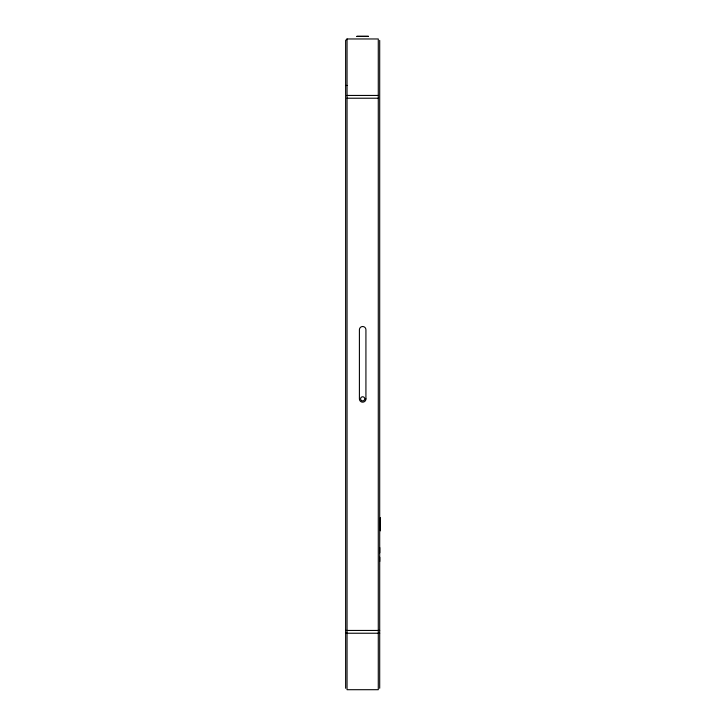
<?xml version="1.0" encoding="UTF-8"?>
<svg xmlns="http://www.w3.org/2000/svg" width="726" height="726" viewBox="0 0 726 726"><rect width="100%" height="100%" fill="white"/><g stroke="black" fill="none" stroke-linecap="round" stroke-linejoin="round"><path stroke-width="1.09" d="M347.046 38.968L347.046 689.7L378.282 689.7L378.282 38.968L347.046 38.968L345.63 40.384L345.63 688.284M345.63 85.505L347.046 85.441M356.92 36.3L368.418 36.3M356.811 36.409L368.527 36.409M347.046 95.442L378.282 95.442M347.046 98.219L378.282 98.219M345.63 630.449L379.698 630.449M345.63 633.235L379.698 633.235M380.37 517.62L380.37 530.851M379.752 547.558L379.752 552.84M379.752 557.269L379.752 561.461M379.698 40.384L379.698 688.284M365.922 398.91L365.922 329.758A3.258 3.258 0 0 0 362.664 326.509A3.258 3.258 0 0 0 359.406 329.758L359.406 398.91A3.258 3.258 0 0 0 362.664 402.168A3.258 3.258 0 0 0 365.922 398.91M361.612 400.643A2.087 2.087 0 0 0 364.742 398.837A2.087 2.087 0 0 0 361.612 397.031A2.087 2.087 0 0 0 361.612 400.643"/></g></svg>
